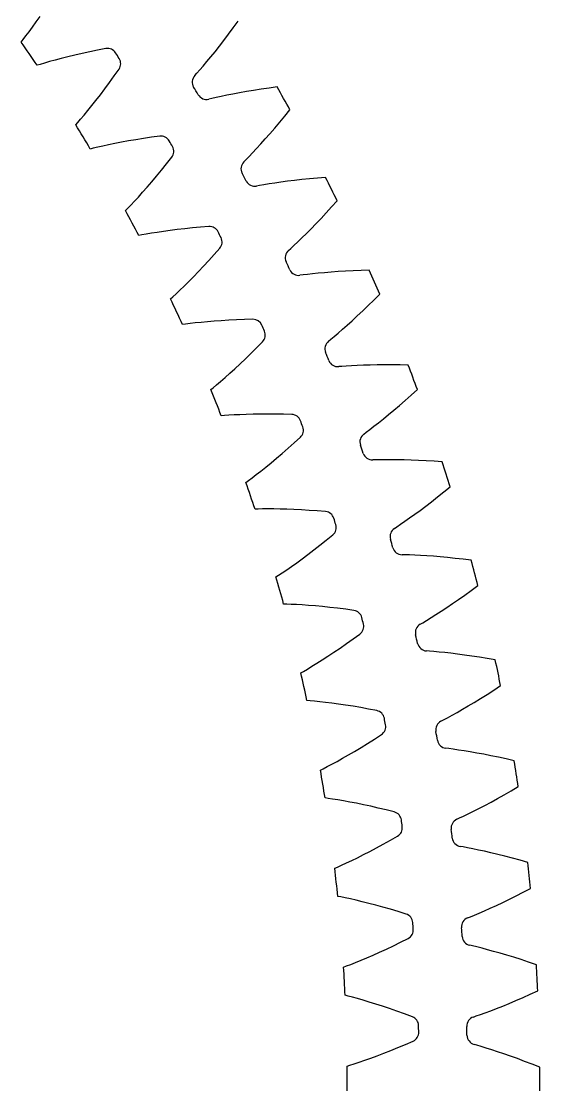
# Model space of a CAD drawing. Header units: millimetres. Extents: x -94 to 94, y -94 to 94.
# Drawn here: x 69.52 to 93.75, y -0.21 to 49.43 of the extents above; entities that cross this region are included whole.
import ezdxf

# ---------------------------------------------------------------- set-up
doc = ezdxf.new("R2010")
doc.units = ezdxf.units.MM

msp = doc.modelspace()

# ---------------------------------------------------------------- linework, layer by layer
at = {"layer": 'thin_ring_external'}
for p, q in [((79.43198, 49.122751), (79.65827, 49.43301)), ((78.992944, 48.540784), (79.209964, 48.825196)), ((79.209964, 48.825196), (79.43198, 49.122751)), ((78.577465, 48.013746), (78.781769, 48.270065)), ((78.781769, 48.270065), (78.992944, 48.540784)), ((78.194969, 47.548461), (78.381311, 47.772774)), ((78.381311, 47.772774), (78.577465, 48.013746)), ((77.725413, 47.00294), (77.862102, 47.158844)), ((77.862102, 47.158844), (78.020735, 47.342757)), ((78.020735, 47.342757), (78.194969, 47.548461)), ((77.632603, 46.895173), (77.725413, 47.00294)), ((80.380168, 46.207374), (80.041455, 46.151183)), ((80.733703, 46.26216), (80.380168, 46.207374)), ((81.10117, 46.315056), (80.733703, 46.26216)), ((81.481839, 46.365638), (81.10117, 46.315056)), ((78.423629, 45.828491), (78.284617, 45.798439)), ((78.625892, 45.874096), (78.423629, 45.828491)), ((78.863244, 45.925598), (78.625892, 45.874096)), ((79.127192, 45.980396), (78.863244, 45.925598)), ((79.413273, 46.036941), (79.127192, 45.980396)), ((79.718677, 46.094148), (79.413273, 46.036941)), ((80.041455, 46.151183), (79.718677, 46.094148)), ((81.836603, 45.002829), (82.07844, 45.301129)), ((81.368423, 44.444039), (81.599683, 44.716999)), ((81.599683, 44.716999), (81.836603, 45.002829)), ((80.926576, 43.938903), (81.143701, 44.184455)), ((81.143701, 44.184455), (81.368423, 44.444039)), ((80.520821, 43.493756), (80.718373, 43.708261)), ((80.718373, 43.708261), (80.926576, 43.938903)), ((80.168494, 43.121643), (80.336311, 43.297216)), ((80.336311, 43.297216), (80.520821, 43.493756)), ((79.925831, 42.870034), (80.024022, 42.972922)), ((80.024022, 42.972922), (80.168494, 43.121643)), ((80.66136, 41.764354), (80.520994, 41.741439)), ((80.865687, 41.799571), (80.66136, 41.764354)), ((81.10536, 41.838887), (80.865687, 41.799571)), ((81.371762, 41.880136), (81.10536, 41.838887)), ((81.660356, 41.922), (81.371762, 41.880136)), ((81.968283, 41.963537), (81.660356, 41.922)), ((82.293553, 42.004017), (81.968283, 41.963537)), ((82.634693, 42.04284), (82.293553, 42.004017)), ((82.990564, 42.079503), (82.634693, 42.04284)), ((83.360252, 42.113567), (82.990564, 42.079503)), ((83.743008, 42.144645), (83.360252, 42.113567)), ((83.776517, 40.49214), (84.027723, 40.7655)), ((84.027723, 40.7655), (84.284475, 41.051062)), ((83.293938, 39.983574), (83.531622, 40.231344)), ((83.531622, 40.231344), (83.776517, 40.49214)), ((82.844851, 39.529718), (83.064558, 39.749428)), ((83.064558, 39.749428), (83.293938, 39.983574)), ((82.442298, 39.138718), (82.636603, 39.32558)), ((82.636603, 39.32558), (82.844851, 39.529718)), ((82.010541, 38.733052), (82.113859, 38.830792)), ((82.113859, 38.830792), (82.265736, 38.971942)), ((82.265736, 38.971942), (82.442298, 39.138718)), ((84.330955, 37.747267), (84.004043, 37.723449)), ((84.673633, 37.768621), (84.330955, 37.747267)), ((85.030912, 37.787065), (84.673633, 37.768621)), ((85.401857, 37.802208), (85.030912, 37.787065)), ((85.7857, 37.813702), (85.401857, 37.802208)), ((82.688654, 37.591257), (82.547302, 37.575539)), ((82.894513, 37.615996), (82.688654, 37.591257)), ((83.135881, 37.643023), (82.894513, 37.615996)), ((83.404042, 37.670615), (83.135881, 37.643023)), ((83.694397, 37.697689), (83.404042, 37.670615)), ((84.004043, 37.723449), (83.694397, 37.697689)), ((85.734788, 36.161641), (85.999624, 36.421818)), ((85.999624, 36.421818), (86.270623, 36.693898)), ((85.226871, 35.678379), (85.476896, 35.91369)), ((85.476896, 35.91369), (85.734788, 36.161641)), ((84.536796, 35.054808), (84.755195, 35.248046)), ((84.755195, 35.248046), (84.985835, 35.456252)), ((84.985835, 35.456252), (85.226871, 35.678379)), ((84.148355, 34.720568), (84.333203, 34.878111)), ((84.333203, 34.878111), (84.536796, 35.054808)), ((83.881296, 34.49502), (83.989469, 34.587357)), ((83.989469, 34.587357), (84.148355, 34.720568)), ((84.500224, 33.32009), (84.358253, 33.31161)), ((84.707077, 33.334285), (84.500224, 33.32009)), ((84.94951, 33.348952), (84.707077, 33.334285)), ((85.21873, 33.362816), (84.94951, 33.348952)), ((85.510089, 33.375029), (85.21873, 33.362816)), ((85.820646, 33.384945), (85.510089, 33.375029)), ((86.148348, 33.392039), (85.820646, 33.384945)), ((86.49167, 33.395868), (86.148348, 33.392039)), ((86.849424, 33.396045), (86.49167, 33.395868)), ((87.220658, 33.392228), (86.849424, 33.396045)), ((87.604588, 33.384108), (87.220658, 33.392228)), ((87.469387, 31.736801), (87.747162, 31.983116)), ((87.747162, 31.983116), (88.0317, 32.241004)), ((86.685393, 31.070574), (86.937456, 31.280104)), ((86.937456, 31.280104), (87.199171, 31.502342)), ((87.199171, 31.502342), (87.469387, 31.736801)), ((86.216442, 30.692582), (86.444423, 30.874416)), ((86.444423, 30.874416), (86.685393, 31.070574)), ((85.645961, 30.253688), (85.811441, 30.378612)), ((85.811441, 30.378612), (86.004093, 30.526511)), ((86.004093, 30.526511), (86.216442, 30.692582)), ((85.533214, 30.166995), (85.645961, 30.253688)), ((86.091341, 28.961994), (85.949123, 28.960774)), ((86.29865, 28.965609), (86.091341, 28.961994)), ((86.541515, 28.967878), (86.29865, 28.965609)), ((86.811092, 28.967977), (86.541515, 28.967878)), ((87.102695, 28.965297), (86.811092, 28.967977)), ((87.413353, 28.959343), (87.102695, 28.965297)), ((87.74099, 28.949696), (87.413353, 28.959343)), ((88.084059, 28.935989), (87.74099, 28.949696)), ((88.441356, 28.917899), (88.084059, 28.935989)), ((88.811911, 28.895131), (88.441356, 28.917899)), ((89.194925, 28.867418), (88.811911, 28.895131)), ((88.975788, 27.229164), (89.265778, 27.460974)), ((89.265778, 27.460974), (89.563112, 27.703996)), ((88.421232, 26.800223), (88.693953, 27.008808)), ((88.693953, 27.008808), (88.975788, 27.229164)), ((87.671159, 26.250282), (87.908127, 26.420239)), ((87.908127, 26.420239), (88.158798, 26.603837)), ((88.158798, 26.603837), (88.421232, 26.800223)), ((86.961985, 25.760267), (87.079012, 25.84109)), ((87.079012, 25.84109), (87.250655, 25.957402)), ((87.250655, 25.957402), (87.450607, 26.095271)), ((87.450607, 26.095271), (87.671159, 26.250282)), ((87.457857, 24.52834), (87.315762, 24.534383)), ((87.66508, 24.521365), (87.457857, 24.52834)), ((87.907744, 24.51123), (87.66508, 24.521365)), ((88.176974, 24.497564), (87.907744, 24.51123)), ((88.46806, 24.479998), (88.176974, 24.497564)), ((88.778009, 24.458189), (88.46806, 24.479998)), ((89.104726, 24.431825), (88.778009, 24.458189)), ((89.446647, 24.40062), (89.104726, 24.431825)), ((89.802554, 24.364309), (89.446647, 24.40062)), ((90.171464, 24.32265), (89.802554, 24.364309)), ((90.552563, 24.275416), (90.171464, 24.32265)), ((90.250062, 22.650488), (90.551509, 22.867189)), ((90.551509, 22.867189), (90.860865, 23.094712)), ((89.674327, 22.250423), (89.957342, 22.44481)), ((89.957342, 22.44481), (90.250062, 22.650488)), ((88.897152, 21.739499), (89.142489, 21.897134)), ((89.142489, 21.897134), (89.402208, 22.067693)), ((89.402208, 22.067693), (89.674327, 22.250423)), ((88.163883, 21.286333), (88.284883, 21.361076)), ((88.284883, 21.361076), (88.462242, 21.468472)), ((88.462242, 21.468472), (88.668973, 21.595951)), ((88.668973, 21.595951), (88.897152, 21.739499)), ((88.596205, 20.030694), (88.454604, 20.043985)), ((88.802801, 20.013147), (88.596205, 20.030694)), ((89.044631, 19.990635), (88.802801, 20.013147)), ((89.312812, 19.96324), (89.044631, 19.990635)), ((89.602621, 19.930834), (89.312812, 19.96324)), ((89.911053, 19.893227), (89.602621, 19.930834)), ((90.235997, 19.850215), (89.911053, 19.893227)), ((90.575879, 19.801591), (90.235997, 19.850215)), ((90.929468, 19.747155), (90.575879, 19.801591)), ((91.295769, 19.686714), (90.929468, 19.747155)), ((91.67396, 19.620083), (91.295769, 19.686714)), ((91.601002, 18.213746), (91.921572, 18.425177)), ((90.986043, 17.822257), (91.288883, 18.01272)), ((91.288883, 18.01272), (91.601002, 18.213746)), ((90.144289, 17.316902), (90.412377, 17.473977)), ((90.412377, 17.473977), (90.693472, 17.642574)), ((90.693472, 17.642574), (90.986043, 17.822257)), ((89.26043, 16.825333), (89.443041, 16.923533)), ((89.443041, 16.923533), (89.656011, 17.04029)), ((89.656011, 17.04029), (89.891222, 17.171999)), ((89.891222, 17.171999), (90.144289, 17.316902)), ((89.135771, 16.756866), (89.26043, 16.825333)), ((89.503415, 15.48079), (89.362677, 15.501294)), ((89.708846, 15.452717), (89.503415, 15.48079)), ((89.949211, 15.417886), (89.708846, 15.452717)), ((90.215644, 15.376834), (89.949211, 15.417886)), ((90.50342, 15.329672), (90.215644, 15.376834)), ((90.809529, 15.276366), (90.50342, 15.329672)), ((91.131853, 15.216818), (90.809529, 15.276366)), ((91.468809, 15.150903), (91.131853, 15.216818)), ((91.819157, 15.078484), (91.468809, 15.150903)), ((92.181894, 14.999418), (91.819157, 15.078484)), ((92.556189, 14.913562), (92.181894, 14.999418)), ((92.089542, 13.327959), (92.411519, 13.512786)), ((92.411519, 13.512786), (92.742466, 13.707572)), ((91.186671, 12.834673), (91.476008, 12.988698)), ((91.476008, 12.988698), (91.777372, 13.153207)), ((91.777372, 13.153207), (92.089542, 13.327959)), ((90.190493, 12.334442), (90.409147, 12.440173)), ((90.409147, 12.440173), (90.650777, 12.5597)), ((90.650777, 12.5597), (90.910912, 12.691492)), ((90.910912, 12.691492), (91.186671, 12.834673)), ((89.875114, 12.183682), (90.003106, 12.245694)), ((90.003106, 12.245694), (90.190493, 12.334442)), ((90.177121, 10.890499), (90.037614, 10.918162)), ((90.380851, 10.851973), (90.177121, 10.890499)), ((90.619124, 10.804914), (90.380851, 10.851973)), ((90.883113, 10.750311), (90.619124, 10.804914)), ((91.168106, 10.688517), (90.883113, 10.750311)), ((91.471093, 10.61965), (91.168106, 10.688517)), ((91.789957, 10.543722), (91.471093, 10.61965)), ((92.123107, 10.460688), (91.789957, 10.543722)), ((92.4693, 10.370474), (92.123107, 10.460688)), ((92.827527, 10.27299), (92.4693, 10.370474)), ((93.19695, 10.168135), (92.827527, 10.27299)), ((92.980944, 8.776572), (93.321405, 8.954206)), ((92.019893, 8.300936), (92.329264, 8.449843)), ((92.329264, 8.449843), (92.64995, 8.608427)), ((92.64995, 8.608427), (92.980944, 8.776572)), ((91.173834, 7.914634), (91.440359, 8.032972)), ((91.440359, 8.032972), (91.72307, 8.161886)), ((91.72307, 8.161886), (92.019893, 8.300936)), ((90.379983, 7.578713), (90.510975, 7.634109)), ((90.510975, 7.634109), (90.702649, 7.713172)), ((90.702649, 7.713172), (90.926416, 7.8076)), ((90.926416, 7.8076), (91.173834, 7.914634)), ((90.615566, 6.271795), (90.477653, 6.306546)), ((90.817062, 6.222917), (90.615566, 6.271795)), ((91.052622, 6.163754), (90.817062, 6.222917)), ((91.313478, 6.095742), (91.052622, 6.163754)), ((91.594944, 6.019477), (91.313478, 6.095742)), ((91.89402, 5.935229), (91.594944, 6.019477)), ((92.208591, 5.843119), (91.89402, 5.935229)), ((92.537067, 5.743182), (92.208591, 5.843119)), ((92.878202, 5.635409), (92.537067, 5.743182)), ((93.230984, 5.51976), (92.878202, 5.635409)), ((93.594571, 5.396179), (93.230984, 5.51976)), ((92.968645, 3.866436), (93.307793, 4.017461)), ((93.307793, 4.017461), (93.65688, 4.177479)), ((92.020173, 3.467805), (92.323709, 3.591517)), ((92.323709, 3.591517), (92.64028, 3.724433)), ((92.64028, 3.724433), (92.968645, 3.866436)), ((90.649061, 2.953971), (90.782711, 3.002606)), ((90.782711, 3.002606), (90.978172, 3.07178)), ((90.978172, 3.07178), (91.206469, 3.154659)), ((91.206469, 3.154659), (91.459028, 3.24892)), ((91.459028, 3.24892), (91.731248, 3.353494)), ((91.731248, 3.353494), (92.020173, 3.467805)), ((90.817605, 1.63673), (90.681646, 1.678477)), ((91.016343, 1.577627), (90.817605, 1.63673)), ((91.248574, 1.506512), (91.016343, 1.577627)), ((91.505617, 1.42527), (91.248574, 1.506512)), ((91.782822, 1.334732), (91.505617, 1.42527)), ((92.077206, 1.235324), (91.782822, 1.334732)), ((92.386663, 1.127271), (92.077206, 1.235324)), ((92.709608, 1.010693), (92.386663, 1.127271)), ((93.044795, 0.885642), (92.709608, 1.010693)), ((93.391212, 0.752131), (93.044795, 0.885642)), ((93.748014, 0.610146), (93.391212, 0.752131))]:
    msp.add_line(p, q, dxfattribs=at)
for centre, radius, start, end in [((77.96438, 46.59116), 0.45, 137.500388, 210.862348), ((0, 0), 90.375, 30.601067, 30.862348), ((0, 0), 93.75, 28.895396, 29.641189), ((78.176034, 46.235142), 0.45, 210.601067, 283.963027), ((80.241652, 42.549477), 0.45, 134.573558, 207.935518), ((0, 0), 90.375, 27.674238, 27.935518), ((80.434851, 42.183116), 0.45, 207.674238, 281.036198), ((0, 0), 93.75, 25.968567, 26.71436), ((82.309583, 38.396787), 0.45, 131.646729, 205.008689), ((0, 0), 90.375, 24.747408, 25.008689), ((82.483824, 38.02104), 0.45, 204.747408, 278.109368), ((0, 0), 93.75, 23.041738, 23.78753), ((84.162777, 34.143924), 0.45, 128.7199, 202.08186), ((0, 0), 90.375, 21.820579, 22.08186), ((84.317605, 33.75977), 0.45, 201.820579, 275.182539), ((0, 0), 93.75, 20.114909, 20.860701), ((85.796401, 29.801984), 0.45, 125.793071, 199.155031), ((0, 0), 90.375, 18.89375, 19.155031), ((85.931412, 29.410426), 0.45, 198.89375, 272.25571), ((0, 0), 93.75, 17.188079, 17.933872), ((87.206191, 25.382294), 0.45, 122.866241, 196.228201), ((0, 0), 90.375, 15.966921, 16.228201), ((87.321033, 24.984353), 0.45, 195.966921, 269.328881), ((0, 0), 93.75, 14.26125, 15.007043), ((88.388471, 20.896384), 0.45, 119.939412, 193.301372), ((0, 0), 90.375, 13.040091, 13.301372), ((88.482843, 20.493098), 0.45, 193.040091, 266.402051), ((0, 0), 93.75, 11.334421, 12.080213), ((89.340155, 16.355958), 0.45, 117.012583, 190.374543), ((0, 0), 90.375, 10.113262, 10.374543), ((89.413812, 15.94838), 0.45, 190.113262, 263.475222), ((0, 0), 93.75, 8.407592, 9.153384), ((90.058761, 11.772861), 0.45, 114.085753, 187.447714), ((0, 0), 90.375, 7.186433, 7.447714), ((90.111511, 11.362053), 0.45, 187.186433, 260.548393), ((0, 0), 93.75, 5.480762, 6.226555), ((90.542413, 7.159051), 0.45, 111.158924, 184.520884), ((0, 0), 90.375, 4.259603, 4.520884), ((90.574119, 6.746085), 0.45, 184.259603, 257.621564), ((0, 0), 93.75, 2.553933, 3.299726), ((90.789851, 2.526563), 0.45, 108.232095, 181.594055), ((0, 0), 90.375, 1.332774, 1.594055), ((90.800429, 2.112517), 0.45, 181.332774, 254.694734), ((0, 0), 93.75, 359.627104, 0.372896)]:
    msp.add_arc(centre, radius, start, end, dxfattribs=at)
at = {"layer": 'thin_ring_internal'}
for p, q in [((70.226699, 49.402614), (70.409124, 49.66044)), ((69.890048, 48.942387), (70.052933, 49.162564)), ((70.052933, 49.162564), (70.226699, 49.402614)), ((69.613057, 48.578587), (69.741403, 48.745504)), ((69.741403, 48.745504), (69.890048, 48.942387)), ((69.524665, 48.465281), (69.613057, 48.578587)), ((73.47686, 48.155934), (73.093719, 48.080997)), ((71.397077, 47.695545), (71.110525, 47.619999)), ((71.70333, 47.77276), (71.397077, 47.695545)), ((72.027375, 47.850646), (71.70333, 47.77276)), ((72.367808, 47.928407), (72.027375, 47.850646)), ((72.723544, 48.005379), (72.367808, 47.928407)), ((73.093719, 48.080997), (72.723544, 48.005379)), ((70.407241, 47.420218), (70.26969, 47.378615)), ((70.609204, 47.479763), (70.407241, 47.420218)), ((70.846434, 47.547438), (70.609204, 47.479763)), ((71.110525, 47.619999), (70.846434, 47.547438)), ((73.868292, 46.882294), (74.09404, 47.200806)), ((73.64725, 46.575882), (73.868292, 46.882294)), ((73.220133, 46.004775), (73.430907, 46.283191)), ((73.430907, 46.283191), (73.64725, 46.575882)), ((72.819745, 45.493871), (73.015977, 45.74135)), ((73.015977, 45.74135), (73.220133, 46.004775)), ((72.458464, 45.052714), (72.633129, 45.263668)), ((72.633129, 45.263668), (72.819745, 45.493871)), ((72.067571, 44.596274), (72.162019, 44.704583)), ((72.162019, 44.704583), (72.299289, 44.864243)), ((72.299289, 44.864243), (72.458464, 45.052714)), ((73.895154, 43.725436), (73.604905, 43.665651)), ((74.205167, 43.785811), (73.895154, 43.725436)), ((74.532983, 43.845885), (74.205167, 43.785811)), ((74.877154, 43.904939), (74.532983, 43.845885)), ((75.236562, 43.96237), (74.877154, 43.904939)), ((75.610314, 44.01766), (75.236562, 43.96237)), ((75.996976, 44.071563), (75.610314, 44.01766)), ((72.891761, 43.504574), (72.752143, 43.470545)), ((73.096673, 43.553001), (72.891761, 43.504574)), ((73.337245, 43.60762), (73.096673, 43.553001)), ((73.604905, 43.665651), (73.337245, 43.60762)), ((76.080827, 42.484563), (76.318271, 42.778447)), ((76.318271, 42.778447), (76.561077, 43.084156)), ((75.623159, 41.937633), (75.848822, 42.204123)), ((75.848822, 42.204123), (76.080827, 42.484563)), ((75.404922, 41.68575), (75.623159, 41.937633)), ((74.810635, 41.028587), (74.99656, 41.229687)), ((74.99656, 41.229687), (75.195468, 41.449356)), ((75.195468, 41.449356), (75.404922, 41.68575)), ((74.495621, 40.697164), (74.641406, 40.849089)), ((74.641406, 40.849089), (74.810635, 41.028587)), ((74.3954, 40.594174), (74.495621, 40.697164)), ((77.163037, 39.750442), (76.816154, 39.710271)), ((77.525045, 39.78816), (77.163037, 39.750442)), ((77.901259, 39.822957), (77.525045, 39.78816)), ((78.290287, 39.855664), (77.901259, 39.822957)), ((75.158743, 39.459095), (75.017474, 39.432741)), ((75.365994, 39.496259), (75.158743, 39.459095)), ((75.609189, 39.53766), (75.365994, 39.496259)), ((75.879619, 39.580987), (75.609189, 39.53766)), ((76.1727, 39.624832), (75.879619, 39.580987)), ((76.485547, 39.668188), (76.1727, 39.624832)), ((76.816154, 39.710271), (76.485547, 39.668188)), ((78.540487, 38.546932), (78.799624, 38.838926)), ((78.040375, 37.999101), (78.287348, 38.266454)), ((78.287348, 38.266454), (78.540487, 38.546932)), ((77.568829, 37.505743), (77.800495, 37.745332)), ((77.800495, 37.745332), (78.040375, 37.999101)), ((77.136171, 37.072661), (77.346779, 37.28114)), ((77.346779, 37.28114), (77.568829, 37.505743)), ((76.760763, 36.712026), (76.939542, 36.882014)), ((76.939542, 36.882014), (77.136171, 37.072661)), ((76.501203, 36.470925), (76.606899, 36.568289)), ((76.606899, 36.568289), (76.760763, 36.712026)), ((77.201421, 35.295854), (77.058925, 35.277254)), ((77.410393, 35.321645), (77.201421, 35.295854)), ((77.655486, 35.349703), (77.410393, 35.321645)), ((77.927878, 35.378198), (77.655486, 35.349703)), ((78.222916, 35.405973), (77.927878, 35.378198)), ((78.537664, 35.432179), (78.222916, 35.405973)), ((78.870076, 35.456145), (78.537664, 35.432179)), ((79.218635, 35.477313), (78.870076, 35.456145)), ((79.582163, 35.495206), (79.218635, 35.477313)), ((79.959715, 35.509407), (79.582163, 35.495206)), ((80.349949, 35.52082), (79.959715, 35.509407)), ((80.528306, 34.200378), (80.803003, 34.477785)), ((79.999025, 33.680676), (80.260229, 33.934142)), ((80.260229, 33.934142), (80.528306, 34.200378)), ((79.501241, 33.213804), (79.745645, 33.440385)), ((79.745645, 33.440385), (79.999025, 33.680676)), ((78.838831, 32.625371), (79.045578, 32.804996)), ((79.045578, 32.804996), (79.267256, 33.001662)), ((79.267256, 33.001662), (79.501241, 33.213804)), ((78.378697, 32.238833), (78.489552, 32.330279)), ((78.489552, 32.330279), (78.651035, 32.465399)), ((78.651035, 32.465399), (78.838831, 32.625371)), ((79.0137, 31.027277), (78.870401, 31.016486)), ((79.223769, 31.041617), (79.0137, 31.027277)), ((79.470028, 31.056249), (79.223769, 31.041617)), ((79.74357, 31.069827), (79.470028, 31.056249)), ((80.039685, 31.081448), (79.74357, 31.069827)), ((80.355394, 31.090427), (80.039685, 31.081448)), ((80.688619, 31.096205), (80.355394, 31.090427)), ((81.037813, 31.098307), (80.688619, 31.096205)), ((81.401776, 31.096321), (81.037813, 31.098307)), ((81.77954, 31.089883), (81.401776, 31.096321)), ((82.169815, 31.079969), (81.77954, 31.089883)), ((82.275798, 29.751757), (82.565234, 30.013748)), ((81.718926, 29.261733), (81.993581, 29.500557)), ((81.993581, 29.500557), (82.275798, 29.751757)), ((80.951168, 28.623695), (81.196389, 28.822742)), ((81.196389, 28.822742), (81.452802, 29.035638)), ((81.452802, 29.035638), (81.718926, 29.261733)), ((80.502833, 28.271361), (80.719081, 28.439427)), ((80.719081, 28.439427), (80.951168, 28.623695)), ((80.022278, 27.910527), (80.137961, 27.995783)), ((80.137961, 27.995783), (80.306583, 28.121883)), ((80.306583, 28.121883), (80.502833, 28.271361)), ((80.590172, 26.666102), (80.446496, 26.663153)), ((80.800709, 26.668949), (80.590172, 26.666102)), ((81.047401, 26.670111), (80.800709, 26.668949)), ((81.321276, 26.66873), (81.047401, 26.670111)), ((81.617583, 26.664164), (81.321276, 26.66873)), ((81.933312, 26.655889), (81.617583, 26.664164)), ((82.266355, 26.643461), (81.933312, 26.655889)), ((82.615143, 26.626491), (82.266355, 26.643461)), ((82.978454, 26.604632), (82.615143, 26.626491)), ((83.355303, 26.577574), (82.978454, 26.604632)), ((83.744454, 26.546362), (83.355303, 26.577574)), ((83.777747, 25.214345), (84.081058, 25.460139)), ((83.194945, 24.755463), (83.482233, 24.978932)), ((83.482233, 24.978932), (83.777747, 25.214345)), ((82.393491, 24.160303), (82.649215, 24.345662)), ((82.649215, 24.345662), (82.916871, 24.544238)), ((82.916871, 24.544238), (83.194945, 24.755463)), ((81.722463, 23.69444), (81.926584, 23.832978)), ((81.926584, 23.832978), (82.151687, 23.988984)), ((82.151687, 23.988984), (82.393491, 24.160303)), ((81.427041, 23.498925), (81.547208, 23.577737)), ((81.547208, 23.577737), (81.722463, 23.69444)), ((81.92613, 22.225345), (81.782508, 22.230246)), ((82.136509, 22.216691), (81.92613, 22.225345)), ((82.382896, 22.204379), (82.136509, 22.216691)), ((82.656287, 22.188044), (82.382896, 22.204379)), ((82.951903, 22.167304), (82.656287, 22.188044)), ((83.266708, 22.1418), (82.951903, 22.167304)), ((83.598576, 22.111203), (83.266708, 22.1418)), ((83.945917, 22.07521), (83.598576, 22.111203)), ((84.307492, 22.033545), (83.945917, 22.07521)), ((84.682301, 21.985947), (84.307492, 22.033545)), ((85.069167, 21.933531), (84.682301, 21.985947)), ((84.422678, 20.175312), (84.721741, 20.382759)), ((84.721741, 20.382759), (85.029669, 20.601683)), ((85.029669, 20.601683), (85.34595, 20.830547)), ((83.855384, 19.795925), (84.133485, 19.979587)), ((84.133485, 19.979587), (84.422678, 20.175312)), ((83.105834, 19.323468), (83.33912, 19.466949)), ((83.33912, 19.466949), (83.589919, 19.624807)), ((83.589919, 19.624807), (83.855384, 19.795925)), ((82.588794, 19.017194), (82.713085, 19.089325)), ((82.713085, 19.089325), (82.894452, 19.196284)), ((82.894452, 19.196284), (83.105834, 19.323468)), ((83.017589, 17.718258), (82.874449, 17.730995)), ((83.227182, 17.698129), (83.017589, 17.718258)), ((83.472528, 17.672381), (83.227182, 17.698129)), ((83.744619, 17.641141), (83.472528, 17.672381)), ((84.038662, 17.604288), (83.744619, 17.641141)), ((84.351604, 17.56163), (84.038662, 17.604288)), ((84.681306, 17.512956), (84.351604, 17.56163)), ((85.026163, 17.458049), (84.681306, 17.512956)), ((85.384923, 17.3967), (85.026163, 17.458049)), ((85.756574, 17.328706), (85.384923, 17.3967)), ((86.14, 17.255241), (85.756574, 17.328706)), ((85.708406, 15.725756), (86.02783, 15.927538)), ((86.02783, 15.927538), (86.356137, 16.138789)), ((85.09901, 15.35531), (85.398461, 15.53495)), ((85.398461, 15.53495), (85.708406, 15.725756)), ((84.277837, 14.886816), (84.536882, 15.030743)), ((84.536882, 15.030743), (84.811295, 15.187109)), ((84.811295, 15.187109), (85.09901, 15.35531)), ((83.504069, 14.478707), (83.632114, 14.543943)), ((83.632114, 14.543943), (83.819051, 14.640838)), ((83.819051, 14.640838), (84.037063, 14.756289)), ((84.037063, 14.756289), (84.277837, 14.886816)), ((83.86129, 13.158294), (83.71906, 13.178829)), ((84.069471, 13.126749), (83.86129, 13.158294)), ((84.313046, 13.087641), (84.069471, 13.126749)), ((84.583025, 13.041589), (84.313046, 13.087641)), ((84.874616, 12.988733), (84.583025, 13.041589)), ((85.184762, 12.92905), (84.874616, 12.988733)), ((85.511313, 12.862443), (85.184762, 12.92905)), ((85.852657, 12.788786), (85.511313, 12.862443)), ((86.207532, 12.707937), (85.852657, 12.788786)), ((86.574915, 12.619749), (86.207532, 12.707937)), ((86.953757, 12.525455), (86.574915, 12.619749)), ((86.119381, 10.848226), (86.439284, 11.021821)), ((86.439284, 11.021821), (86.76925, 11.205858)), ((86.76925, 11.205858), (87.108603, 11.398865)), ((85.231553, 10.391822), (85.514096, 10.532968)), ((85.514096, 10.532968), (85.810568, 10.685207)), ((85.810568, 10.685207), (86.119381, 10.848226)), ((84.170135, 9.89701), (84.301551, 9.955157)), ((84.301551, 9.955157), (84.493502, 10.041699)), ((84.493502, 10.041699), (84.717493, 10.145072)), ((84.717493, 10.145072), (84.965035, 10.262256)), ((84.965035, 10.262256), (85.231553, 10.391822)), ((84.454717, 8.55906), (84.31382, 8.587331)), ((84.660864, 8.516193), (84.454717, 8.55906)), ((84.90194, 8.463842), (84.660864, 8.516193)), ((85.169001, 8.403115), (84.90194, 8.463842)), ((85.457271, 8.334415), (85.169001, 8.403115)), ((85.763695, 8.257884), (85.457271, 8.334415)), ((86.086122, 8.173544), (85.763695, 8.257884)), ((86.422934, 8.081357), (86.086122, 8.173544)), ((86.772864, 7.981249), (86.422934, 8.081357)), ((87.134883, 7.87313), (86.772864, 7.981249)), ((87.50801, 7.758288), (87.134883, 7.87313)), ((87.251716, 6.450736), (87.601103, 6.624924)), ((85.961689, 5.847393), (86.266032, 5.983215)), ((86.266032, 5.983215), (86.583287, 6.129127)), ((86.583287, 6.129127), (86.912192, 6.284993)), ((86.912192, 6.284993), (87.251716, 6.450736)), ((84.91579, 5.412591), (85.145092, 5.503578)), ((85.145092, 5.503578), (85.398664, 5.607069)), ((85.398664, 5.607069), (85.67186, 5.721887)), ((85.67186, 5.721887), (85.961689, 5.847393)), ((84.585005, 5.285777), (84.7194, 5.33666)), ((84.7194, 5.33666), (84.91579, 5.412591)), ((84.796098, 3.934282), (84.656955, 3.970205)), ((84.999596, 3.880222), (84.796098, 3.934282)), ((85.237453, 3.814784), (84.999596, 3.880222)), ((85.5008, 3.739564), (85.237453, 3.814784)), ((85.784887, 3.655224), (85.5008, 3.739564)), ((86.086675, 3.562074), (85.784887, 3.655224)), ((86.404015, 3.460252), (86.086675, 3.562074)), ((86.735291, 3.349809), (86.404015, 3.460252)), ((87.079232, 3.230741), (86.735291, 3.349809)), ((87.434806, 3.103014), (87.079232, 3.230741)), ((87.801105, 2.967968), (87.434806, 3.103014)), ((86.788795, 1.391735), (87.125721, 1.529408)), ((87.125721, 1.529408), (87.473789, 1.676363)), ((87.473789, 1.676363), (87.832167, 1.83121)), ((85.57743, 0.935148), (85.856488, 1.034875)), ((85.856488, 1.034875), (86.152739, 1.144367)), ((86.152739, 1.144367), (86.464045, 1.263366)), ((86.464045, 1.263366), (86.788795, 1.391735)), ((84.74744, 0.658769), (84.884413, 0.702237)), ((84.884413, 0.702237), (85.084656, 0.76733)), ((85.084656, 0.76733), (85.318585, 0.845659)), ((85.318585, 0.845659), (85.57743, 0.935148))]:
    msp.add_line(p, q, dxfattribs=at)
for centre, radius, start, end in [((0, 0), 84.75, 33.989413, 34.880152), ((73.555361, 47.712834), 0.45, 32.970089, 100.046435), ((0, 0), 88.125, 32.769042, 32.970089), ((73.722329, 47.45444), 0.45, 325.692695, 32.769042), ((0, 0), 84.75, 30.858979, 31.749717), ((76.051162, 43.624837), 0.45, 29.839654, 96.916), ((0, 0), 88.125, 29.638607, 29.839654), ((76.20377, 43.35771), 0.45, 322.562261, 29.638607), ((0, 0), 84.75, 27.728544, 28.619282), ((78.319997, 39.406646), 0.45, 26.709219, 93.785566), ((0, 0), 88.125, 26.508172, 26.709219), ((78.45779, 39.131584), 0.45, 319.431826, 26.508172), ((0, 0), 84.75, 24.598109, 25.488848), ((80.355094, 35.07085), 0.45, 23.578784, 90.655131), ((0, 0), 88.125, 23.377737, 23.578784), ((80.47766, 34.788674), 0.45, 316.301391, 23.377737), ((0, 0), 84.75, 21.467674, 22.358413), ((82.15038, 30.630389), 0.45, 20.44835, 87.524696), ((0, 0), 88.125, 20.247303, 20.44835), ((82.257354, 30.34194), 0.45, 313.170956, 20.247303), ((0, 0), 84.75, 18.337239, 19.227978), ((83.700497, 26.098514), 0.45, 17.317915, 84.394261), ((83.791559, 25.804655), 0.45, 310.040521, 17.116868), ((0, 0), 88.125, 17.116868, 17.317915), ((0, 0), 84.75, 15.206805, 16.097543), ((85.000819, 21.488752), 0.45, 14.18748, 81.263826), ((0, 0), 88.125, 13.986433, 14.18748), ((85.075698, 21.190358), 0.45, 306.910087, 13.986433), ((0, 0), 84.75, 12.07637, 12.967108), ((86.047465, 16.814858), 0.45, 11.057045, 78.133392), ((0, 0), 88.125, 10.855998, 11.057045), ((86.105937, 16.51282), 0.45, 303.779652, 10.855998), ((0, 0), 84.75, 8.945935, 9.836674), ((86.837311, 12.090783), 0.45, 7.926611, 75.002957), ((0, 0), 88.125, 7.725563, 7.926611), ((86.879202, 11.786002), 0.45, 300.649217, 7.725563), ((0, 0), 84.75, 5.8155, 6.706239), ((87.368001, 7.330623), 0.45, 4.796176, 71.872522), ((87.393186, 7.02401), 0.45, 297.518782, 4.595129), ((0, 0), 88.125, 4.595129, 4.796176), ((0, 0), 84.75, 2.685066, 3.575804), ((87.63795, 2.548587), 0.45, 1.665741, 68.742087), ((0, 0), 88.125, 1.464694, 1.665741), ((87.646354, 2.241056), 0.45, 294.388347, 1.464694), ((0, 0), 84.75, 359.554631, 0.445369)]:
    msp.add_arc(centre, radius, start, end, dxfattribs=at)

doc.saveas('drawing.dxf')
